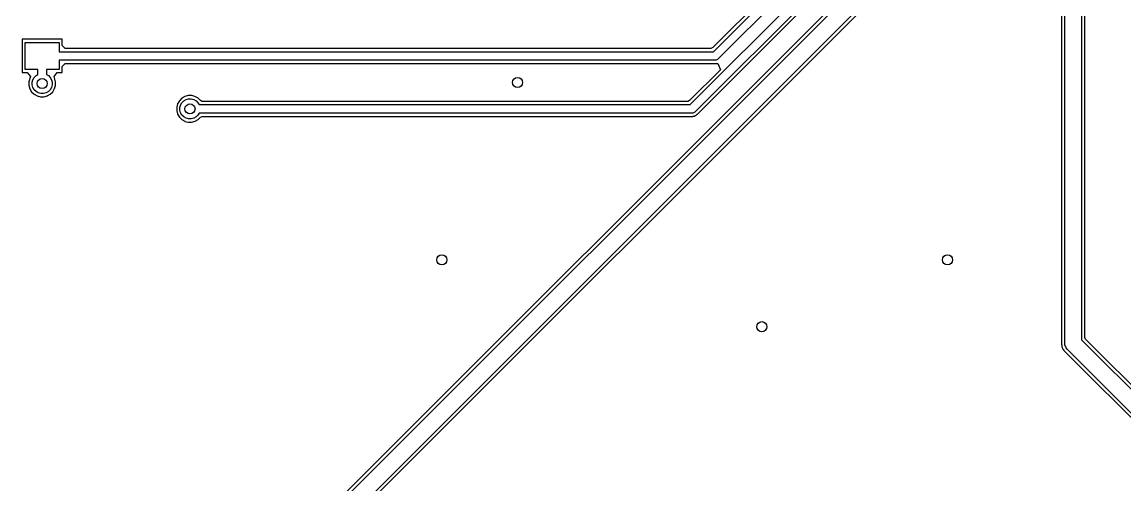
# Model space of a CAD drawing. Header units: inches. Extents: x 3.92 to 7.78, y -6.06 to -2.2.
# Drawn here: x 5.75 to 7.038, y -5.184 to -4.643 of the extents above; entities that cross this region are included whole.
import ezdxf

# ---------------------------------------------------------------- set-up
doc = ezdxf.new("R2010")
doc.units = ezdxf.units.IN
doc.header["$MEASUREMENT"] = 0
doc.layers.add('F.Cu', color=13, linetype='CONTINUOUS', true_color=0xc83434)

msp = doc.modelspace()

# ---------------------------------------------------------------- linework, layer by layer
at = {"layer": 'F.Cu', "linetype": 'CONTINUOUS'}
for p, q in [((6.5302, -4.74), (6.8552, -4.415)), ((6.82, -4.4101), (6.5567, -4.6734)), ((6.5574, -4.6781), (6.8247, -4.4108)), ((6.8333, -4.4164), (6.563, -4.6866)), ((6.8638, -4.4206), (6.5358, -4.7486)), ((6.5387, -4.7511), (6.8669, -4.4229)), ((6.991, -5.0119), (6.991, -4.4647)), ((6.8079, -4.5133), (5.8433, -5.4778)), ((5.8464, -5.4802), (6.8104, -4.5162)), ((6.9872, -4.5231), (6.9872, -5.0148)), ((6.8214, -4.533), (5.8632, -5.4912)), ((5.8679, -5.4919), (6.8221, -4.5377)), ((6.9637, -4.5402), (6.9637, -5.0197)), ((6.9675, -5.0188), (6.9675, -4.533)), ((5.7971, -4.6635), (5.7501, -4.6635)), ((5.7501, -4.6635), (5.7501, -4.7026)), ((5.7539, -4.6988), (5.7539, -4.6673)), ((5.7539, -4.6673), (5.7933, -4.6673)), ((5.7933, -4.6673), (5.7933, -4.6781)), ((5.7971, -4.6708), (5.7971, -4.6635)), ((5.8006, -4.6743), (5.7971, -4.6708)), ((6.5545, -4.6743), (5.8006, -4.6743)), ((6.5567, -4.6734), (6.5545, -4.6743)), ((5.7933, -4.6781), (5.8008, -4.6781)), ((5.8008, -4.6781), (6.5574, -4.6781)), ((6.5623, -4.6872), (6.5612, -4.6877)), ((6.563, -4.6866), (6.5623, -4.6872)), ((6.5623, -4.6872), (6.5623, -4.6872)), ((5.7686, -4.6988), (5.7539, -4.6988)), ((5.7686, -4.7048), (5.7686, -4.6988)), ((5.7933, -4.6988), (5.7786, -4.6988)), ((5.7786, -4.6988), (5.7786, -4.7048)), ((5.8008, -4.6881), (5.7933, -4.6881)), ((5.7933, -4.6881), (5.7933, -4.6988)), ((5.7971, -4.6954), (5.8006, -4.6919)), ((5.7971, -4.7026), (5.7971, -4.6954)), ((5.8006, -4.6919), (6.5626, -4.6919)), ((6.5595, -4.6881), (5.8008, -4.6881)), ((6.5656, -4.6992), (6.5295, -4.7353)), ((6.5605, -4.688), (6.5595, -4.6881)), ((6.5612, -4.6877), (6.5605, -4.688)), ((6.5605, -4.688), (6.5605, -4.688)), ((6.5626, -4.6919), (6.5656, -4.6992)), ((5.7501, -4.7026), (5.7562, -4.7026)), ((5.7562, -4.7026), (5.7598, -4.7072)), ((5.7598, -4.7072), (5.7581, -4.7135)), ((5.7619, -4.7139), (5.7627, -4.7109)), ((5.7627, -4.7109), (5.7643, -4.7082)), ((5.7643, -4.7082), (5.7664, -4.7061)), ((5.7664, -4.7061), (5.7686, -4.7048)), ((5.7786, -4.7048), (5.7808, -4.7061)), ((5.7808, -4.7061), (5.783, -4.7082)), ((5.783, -4.7082), (5.7845, -4.7109)), ((5.7845, -4.7109), (5.7853, -4.7139)), ((5.7875, -4.7072), (5.791, -4.7026)), ((5.7891, -4.7134), (5.7875, -4.7072)), ((5.791, -4.7026), (5.7971, -4.7026)), ((5.7581, -4.7135), (5.7581, -4.7174)), ((5.7581, -4.7174), (5.7592, -4.7215)), ((5.7592, -4.7215), (5.7612, -4.725)), ((5.7612, -4.725), (5.7641, -4.7279)), ((5.7619, -4.717), (5.7619, -4.7139)), ((5.7627, -4.7199), (5.7619, -4.717)), ((5.7643, -4.7226), (5.7627, -4.7199)), ((5.7664, -4.7248), (5.7643, -4.7226)), ((5.7691, -4.7263), (5.7664, -4.7248)), ((5.7808, -4.7248), (5.7781, -4.7263)), ((5.783, -4.7226), (5.7808, -4.7248)), ((5.7845, -4.7199), (5.783, -4.7226)), ((5.7831, -4.7279), (5.786, -4.725)), ((5.7853, -4.717), (5.7845, -4.7199)), ((5.7853, -4.7139), (5.7853, -4.717)), ((5.786, -4.725), (5.7881, -4.7213)), ((5.7881, -4.7213), (5.7891, -4.7175)), ((5.7891, -4.7175), (5.7891, -4.7134)), ((5.7641, -4.7279), (5.7676, -4.7298)), ((5.7676, -4.7298), (5.7717, -4.7309)), ((5.7721, -4.7271), (5.7691, -4.7263)), ((5.7717, -4.7309), (5.7755, -4.7309)), ((5.7752, -4.7271), (5.7721, -4.7271)), ((5.7781, -4.7263), (5.7752, -4.7271)), ((5.7755, -4.7309), (5.7797, -4.7298)), ((5.7796, -4.7298), (5.7831, -4.7279)), ((5.7797, -4.7298), (5.7796, -4.7298)), ((5.9338, -4.7355), (5.9317, -4.7391)), ((5.9367, -4.7326), (5.9338, -4.7355)), ((5.9353, -4.7405), (5.9368, -4.7378)), ((5.9401, -4.7306), (5.9367, -4.7325)), ((5.9367, -4.7325), (5.9367, -4.7326)), ((5.9368, -4.7378), (5.939, -4.7356)), ((5.939, -4.7356), (5.9416, -4.7341)), ((5.9403, -4.7305), (5.9401, -4.7306)), ((5.944, -4.7295), (5.9403, -4.7305)), ((5.9416, -4.7341), (5.9446, -4.7333)), ((5.9483, -4.7295), (5.944, -4.7295)), ((5.9446, -4.7333), (5.9477, -4.7333)), ((5.9477, -4.7333), (5.9507, -4.7341)), ((5.952, -4.7305), (5.9483, -4.7295)), ((5.9507, -4.7341), (5.9534, -4.7356)), ((5.9556, -4.7326), (5.952, -4.7305)), ((5.9534, -4.7356), (5.9555, -4.7378)), ((5.9555, -4.7378), (5.9568, -4.74)), ((5.9584, -4.7353), (5.9556, -4.7326)), ((5.9606, -4.7362), (5.9584, -4.7353)), ((6.5273, -4.7362), (5.9606, -4.7362)), ((6.5295, -4.7353), (6.5273, -4.7362)), ((5.9316, -4.7392), (5.9307, -4.7428)), ((5.9307, -4.7428), (5.9307, -4.7472)), ((5.9307, -4.7472), (5.9316, -4.7508)), ((5.9317, -4.7391), (5.9316, -4.7392)), ((5.9316, -4.7508), (5.9318, -4.7512)), ((5.9318, -4.7512), (5.9339, -4.7546)), ((5.9345, -4.7435), (5.9353, -4.7405)), ((5.9345, -4.7466), (5.9345, -4.7435)), ((5.9353, -4.7495), (5.9345, -4.7466)), ((5.9368, -4.7522), (5.9353, -4.7495)), ((5.9568, -4.75), (5.9555, -4.7522)), ((5.9568, -4.74), (6.5302, -4.74)), ((6.5323, -4.75), (5.9568, -4.75)), ((6.5332, -4.7499), (6.5323, -4.75)), ((6.5342, -4.7495), (6.5332, -4.7499)), ((6.5332, -4.7499), (6.5332, -4.7499)), ((6.535, -4.7492), (6.5342, -4.7495)), ((6.5358, -4.7486), (6.535, -4.7492)), ((6.535, -4.7492), (6.535, -4.7492)), ((6.5374, -4.7522), (6.5385, -4.7511)), ((6.5385, -4.7511), (6.5387, -4.7511)), ((5.9339, -4.7546), (5.9367, -4.7575)), ((5.9367, -4.7575), (5.9367, -4.7575)), ((5.9367, -4.7575), (5.94, -4.7594)), ((5.939, -4.7544), (5.9368, -4.7522)), ((5.9416, -4.7559), (5.939, -4.7544)), ((5.94, -4.7594), (5.9402, -4.7595)), ((5.9402, -4.7595), (5.9442, -4.7606)), ((5.9446, -4.7567), (5.9416, -4.7559)), ((5.9442, -4.7606), (5.9481, -4.7606)), ((5.9477, -4.7567), (5.9446, -4.7567)), ((5.9507, -4.7559), (5.9477, -4.7567)), ((5.9481, -4.7606), (5.9522, -4.7594)), ((5.9534, -4.7544), (5.9507, -4.7559)), ((5.9522, -4.7594), (5.9556, -4.7575)), ((5.9522, -4.7594), (5.9522, -4.7594)), ((5.9555, -4.7522), (5.9534, -4.7544)), ((5.9556, -4.7575), (5.9584, -4.7547)), ((5.9584, -4.7547), (5.9606, -4.7538)), ((5.9606, -4.7538), (6.5324, -4.7538)), ((6.5324, -4.7538), (6.5327, -4.7538)), ((6.5327, -4.7538), (6.5333, -4.7538)), ((6.5333, -4.7538), (6.5339, -4.7536)), ((6.5339, -4.7536), (6.534, -4.7536)), ((6.534, -4.7536), (6.5346, -4.7535)), ((6.5346, -4.7535), (6.5352, -4.7533)), ((6.5352, -4.7533), (6.5356, -4.7531)), ((6.5356, -4.7531), (6.5358, -4.7531)), ((6.5358, -4.7531), (6.5362, -4.7528)), ((6.5362, -4.7528), (6.5367, -4.7525)), ((6.5367, -4.7525), (6.5374, -4.7522)), ((6.5374, -4.7522), (6.5374, -4.7522)), ((6.9637, -5.0197), (6.964, -5.0211)), ((6.964, -5.0211), (6.964, -5.0215)), ((6.964, -5.0215), (6.964, -5.0217)), ((6.964, -5.0217), (6.9641, -5.0221)), ((6.9641, -5.0221), (6.9642, -5.0224)), ((6.9677, -5.0208), (6.9675, -5.0188)), ((6.9692, -5.0243), (6.9677, -5.0208)), ((6.9872, -5.0148), (7.2199, -5.2474)), ((6.9919, -5.0141), (6.991, -5.0119)), ((7.2206, -5.2428), (6.9919, -5.0141)), ((6.9642, -5.0224), (6.9643, -5.0228)), ((6.9643, -5.0228), (6.9646, -5.0236)), ((6.9646, -5.0236), (6.9649, -5.0244)), ((6.9649, -5.0244), (6.965, -5.0245)), ((6.965, -5.0245), (6.9651, -5.0247)), ((6.9651, -5.0247), (6.9654, -5.0255)), ((6.9654, -5.0255), (6.966, -5.0262)), ((6.966, -5.0262), (6.9662, -5.0265)), ((6.9662, -5.0265), (6.9666, -5.0272)), ((6.9666, -5.0272), (6.967, -5.0276)), ((6.967, -5.0276), (6.9674, -5.0281)), ((6.9674, -5.0281), (6.9676, -5.0283)), ((6.9676, -5.0283), (7.1756, -5.2364)), ((6.9704, -5.0258), (6.9692, -5.0243)), ((6.9692, -5.0243), (6.9692, -5.0243)), ((7.1921, -5.2474), (6.9704, -5.0258))]:
    msp.add_line(p, q, dxfattribs=at)
at = {"layer": 'F.Cu'}
for centre in [(5.7736, -4.7154), (5.7736, -4.7154), (6.3287, -4.7141), (6.3287, -4.7141), (5.9462, -4.745), (5.9462, -4.745), (6.2402, -4.9213), (6.2402, -4.9213), (6.8307, -4.9213), (6.8307, -4.9213), (6.6138, -4.9994), (6.6138, -4.9994)]:
    msp.add_circle(centre, 0.00591, dxfattribs=at)

doc.saveas('drawing.dxf')
